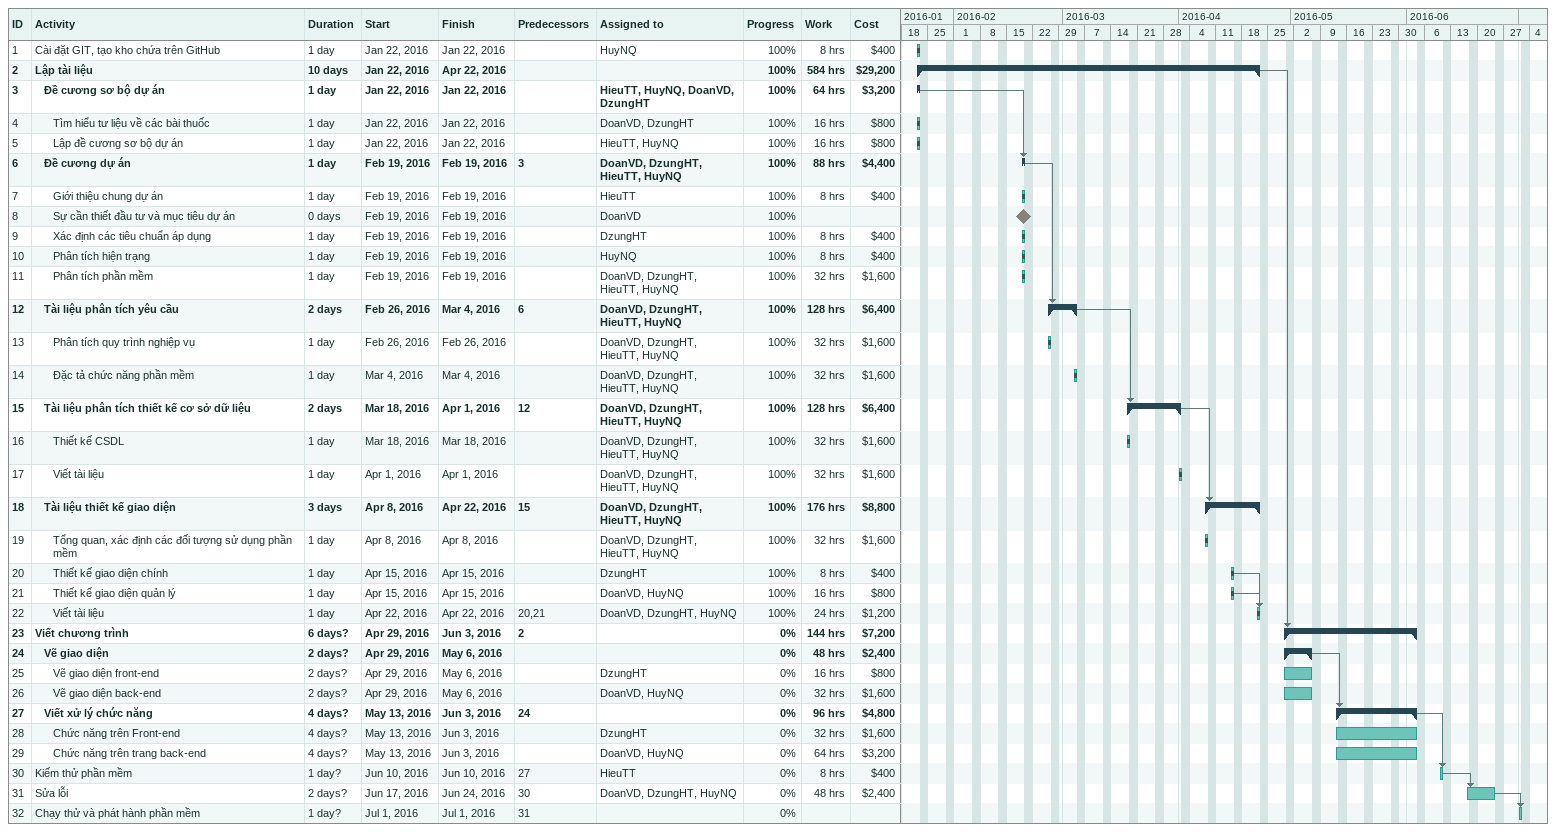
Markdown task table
| ID | Level | Task | Duration | Start | Finish | Predecessors | Resources | % complete | Work (h) | Cost ($) |
|---|---|---|---|---|---|---|---|---|---|---|
| 1 | 1 | Cài đặt GIT, tạo kho chứa trên GitHub | 1d | 2016-01-22 | 2016-01-22 |  | HuyNQ | 100 | 8 | 400 |
| 2 | 1 | **Lập tài liệu** | 10d | 2016-01-22 | 2016-04-22 |  |  | 100 | 584 | 29200 |
| 3 | 2 | **Đề cương sơ bộ dự án** | 1d | 2016-01-22 | 2016-01-22 |  | HieuTT, HuyNQ, DoanVD, DzungHT | 100 | 64 | 3200 |
| 4 | 3 | Tìm hiểu tư liệu về các bài thuốc | 1d | 2016-01-22 | 2016-01-22 |  | DoanVD, DzungHT | 100 | 16 | 800 |
| 5 | 3 | Lập đề cương sơ bộ dự án | 1d | 2016-01-22 | 2016-01-22 |  | HieuTT, HuyNQ | 100 | 16 | 800 |
| 6 | 2 | **Đề cương dự án** | 1d | 2016-02-19 | 2016-02-19 | 3 | DoanVD, DzungHT, HieuTT, HuyNQ | 100 | 88 | 4400 |
| 7 | 3 | Giới thiệu chung dự án | 1d | 2016-02-19 | 2016-02-19 |  | HieuTT | 100 | 8 | 400 |
| 8 | 3 | Sự cần thiết đầu tư và mục tiêu dự án | 0d | 2016-02-19 | 2016-02-19 |  | DoanVD | 100 |  |  |
| 9 | 3 | Xác định các tiêu chuẩn áp dụng | 1d | 2016-02-19 | 2016-02-19 |  | DzungHT | 100 | 8 | 400 |
| 10 | 3 | Phân tích hiện trạng | 1d | 2016-02-19 | 2016-02-19 |  | HuyNQ | 100 | 8 | 400 |
| 11 | 3 | Phân tích phần mềm | 1d | 2016-02-19 | 2016-02-19 |  | DoanVD, DzungHT, HieuTT, HuyNQ | 100 | 32 | 1600 |
| 12 | 2 | **Tài liệu phân tích yêu cầu** | 2d | 2016-02-26 | 2016-03-04 | 6 | DoanVD, DzungHT, HieuTT, HuyNQ | 100 | 128 | 6400 |
| 13 | 3 | Phân tích quy trình nghiệp vụ | 1d | 2016-02-26 | 2016-02-26 |  | DoanVD, DzungHT, HieuTT, HuyNQ | 100 | 32 | 1600 |
| 14 | 3 | Đặc tả chức năng phần mềm | 1d | 2016-03-04 | 2016-03-04 |  | DoanVD, DzungHT, HieuTT, HuyNQ | 100 | 32 | 1600 |
| 15 | 2 | **Tài liệu phân tích thiết kế cơ sở dữ liệu** | 2d | 2016-03-18 | 2016-04-01 | 12 | DoanVD, DzungHT, HieuTT, HuyNQ | 100 | 128 | 6400 |
| 16 | 3 | Thiết kế CSDL | 1d | 2016-03-18 | 2016-03-18 |  | DoanVD, DzungHT, HieuTT, HuyNQ | 100 | 32 | 1600 |
| 17 | 3 | Viết tài liệu | 1d | 2016-04-01 | 2016-04-01 |  | DoanVD, DzungHT, HieuTT, HuyNQ | 100 | 32 | 1600 |
| 18 | 2 | **Tài liệu thiết kế giao diện** | 3d | 2016-04-08 | 2016-04-22 | 15 | DoanVD, DzungHT, HieuTT, HuyNQ | 100 | 176 | 8800 |
| 19 | 3 | Tổng quan, xác định các đối tượng sử dụng phần mềm | 1d | 2016-04-08 | 2016-04-08 |  | DoanVD, DzungHT, HieuTT, HuyNQ | 100 | 32 | 1600 |
| 20 | 3 | Thiết kế giao diện chính | 1d | 2016-04-15 | 2016-04-15 |  | DzungHT | 100 | 8 | 400 |
| 21 | 3 | Thiết kế giao diện quản lý | 1d | 2016-04-15 | 2016-04-15 |  | DoanVD, HuyNQ | 100 | 16 | 800 |
| 22 | 3 | Viết tài liệu | 1d | 2016-04-22 | 2016-04-22 | 20, 21 | DoanVD, DzungHT, HuyNQ | 100 | 24 | 1200 |
| 23 | 1 | **Viết chương trình** | 6d? | 2016-04-29 | 2016-06-03 | 2 |  | 0 | 144 | 7200 |
| 24 | 2 | **Vẽ giao diện** | 2d? | 2016-04-29 | 2016-05-06 |  |  | 0 | 48 | 2400 |
| 25 | 3 | Vẽ giao diện front-end | 2d? | 2016-04-29 | 2016-05-06 |  | DzungHT | 0 | 16 | 800 |
| 26 | 3 | Vẽ giao diện back-end | 2d? | 2016-04-29 | 2016-05-06 |  | DoanVD, HuyNQ | 0 | 32 | 1600 |
| 27 | 2 | **Viết xử lý chức năng** | 4d? | 2016-05-13 | 2016-06-03 | 24 |  | 0 | 96 | 4800 |
| 28 | 3 | Chức năng trên Front-end | 4d? | 2016-05-13 | 2016-06-03 |  | DzungHT | 0 | 32 | 1600 |
| 29 | 3 | Chức năng trên trang back-end | 4d? | 2016-05-13 | 2016-06-03 |  | DoanVD, HuyNQ | 0 | 64 | 3200 |
| 30 | 1 | Kiếm thử phần mềm | 1d? | 2016-06-10 | 2016-06-10 | 27 | HieuTT | 0 | 8 | 400 |
| 31 | 1 | Sửa lỗi | 2d? | 2016-06-17 | 2016-06-24 | 30 | DoanVD, DzungHT, HuyNQ | 0 | 48 | 2400 |
| 32 | 1 | Chạy thử và phát hành phần mềm | 1d? | 2016-07-01 | 2016-07-01 | 31 |  | 0 |  |  |
